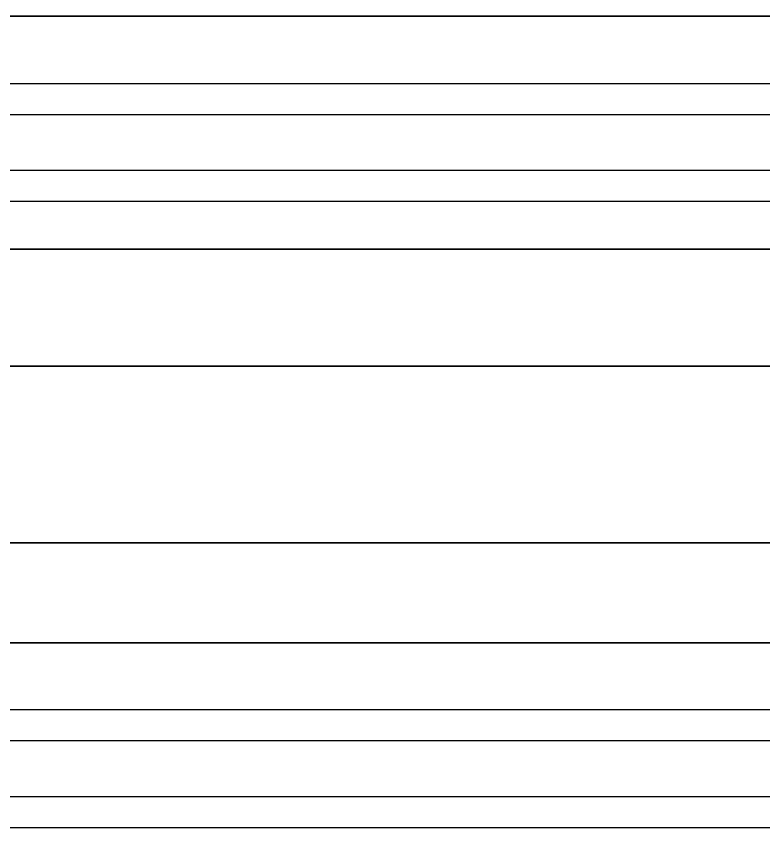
# Model space of a CAD drawing. Extents: x -3400 to 6900, y -3400 to 6900.
# Drawn here: x -1216.9 to -882.5, y -568.9 to -206 of the extents above; entities that cross this region are included whole.
import ezdxf

# ---------------------------------------------------------------- set-up
doc = ezdxf.new("R2010")
doc.units = 0
doc.layers.add('XOR', color=1, linetype='CONTINUOUS')

# ---------------------------------------------------------------- blocks, each defined once
blk = doc.blocks.new('CHIP_XOR')
at = {"layer": '5'}
for points in [[(-2334.91, -306.0335), (-358.839, -306.0335)], [(-1407.1915, -336.09), (-433.1625, -336.09)], [(-358.839, -306.0335), (-2334.91, -306.0335)], [(-1407.1915, -374.91), (-433.1625, -374.91)], [(-433.1625, -350.09), (-1407.1915, -350.09)], [(-433.1625, -388.91), (-1407.1915, -388.91)], [(-1471.2315, -410.2095), (1657.3345, -410.2095)], [(1657.3345, -410.2095), (-1471.2315, -410.2095)], [(-1508.786, -462.5), (-62.5, -462.5)], [(1687.748, -462.5), (-1508.786, -462.5)], [(-1509.0955, -541.5405), (-62.5, -541.5405)], [(-62.5, -541.5405), (-1509.0955, -541.5405)], [(-1481.339, -586.2035), (750.18, -586.2035)], [(750.18, -586.2035), (-1481.339, -586.2035)], [(-1407.1915, -616.09), (-553.759, -616.09)], [(-553.759, -630.09), (-1407.1915, -630.09)], [(-1407.1915, -654.91), (-553.759, -654.91)], [(-553.759, -668.91), (-1407.1915, -668.91)]]:
    blk.add_lwpolyline(points, dxfattribs=at)

msp = doc.modelspace()

# ---------------------------------------------------------------- block references
at = {"layer": 'XOR'}
msp.add_blockref('CHIP_XOR', (100, 100), dxfattribs=at)

doc.saveas('drawing.dxf')
